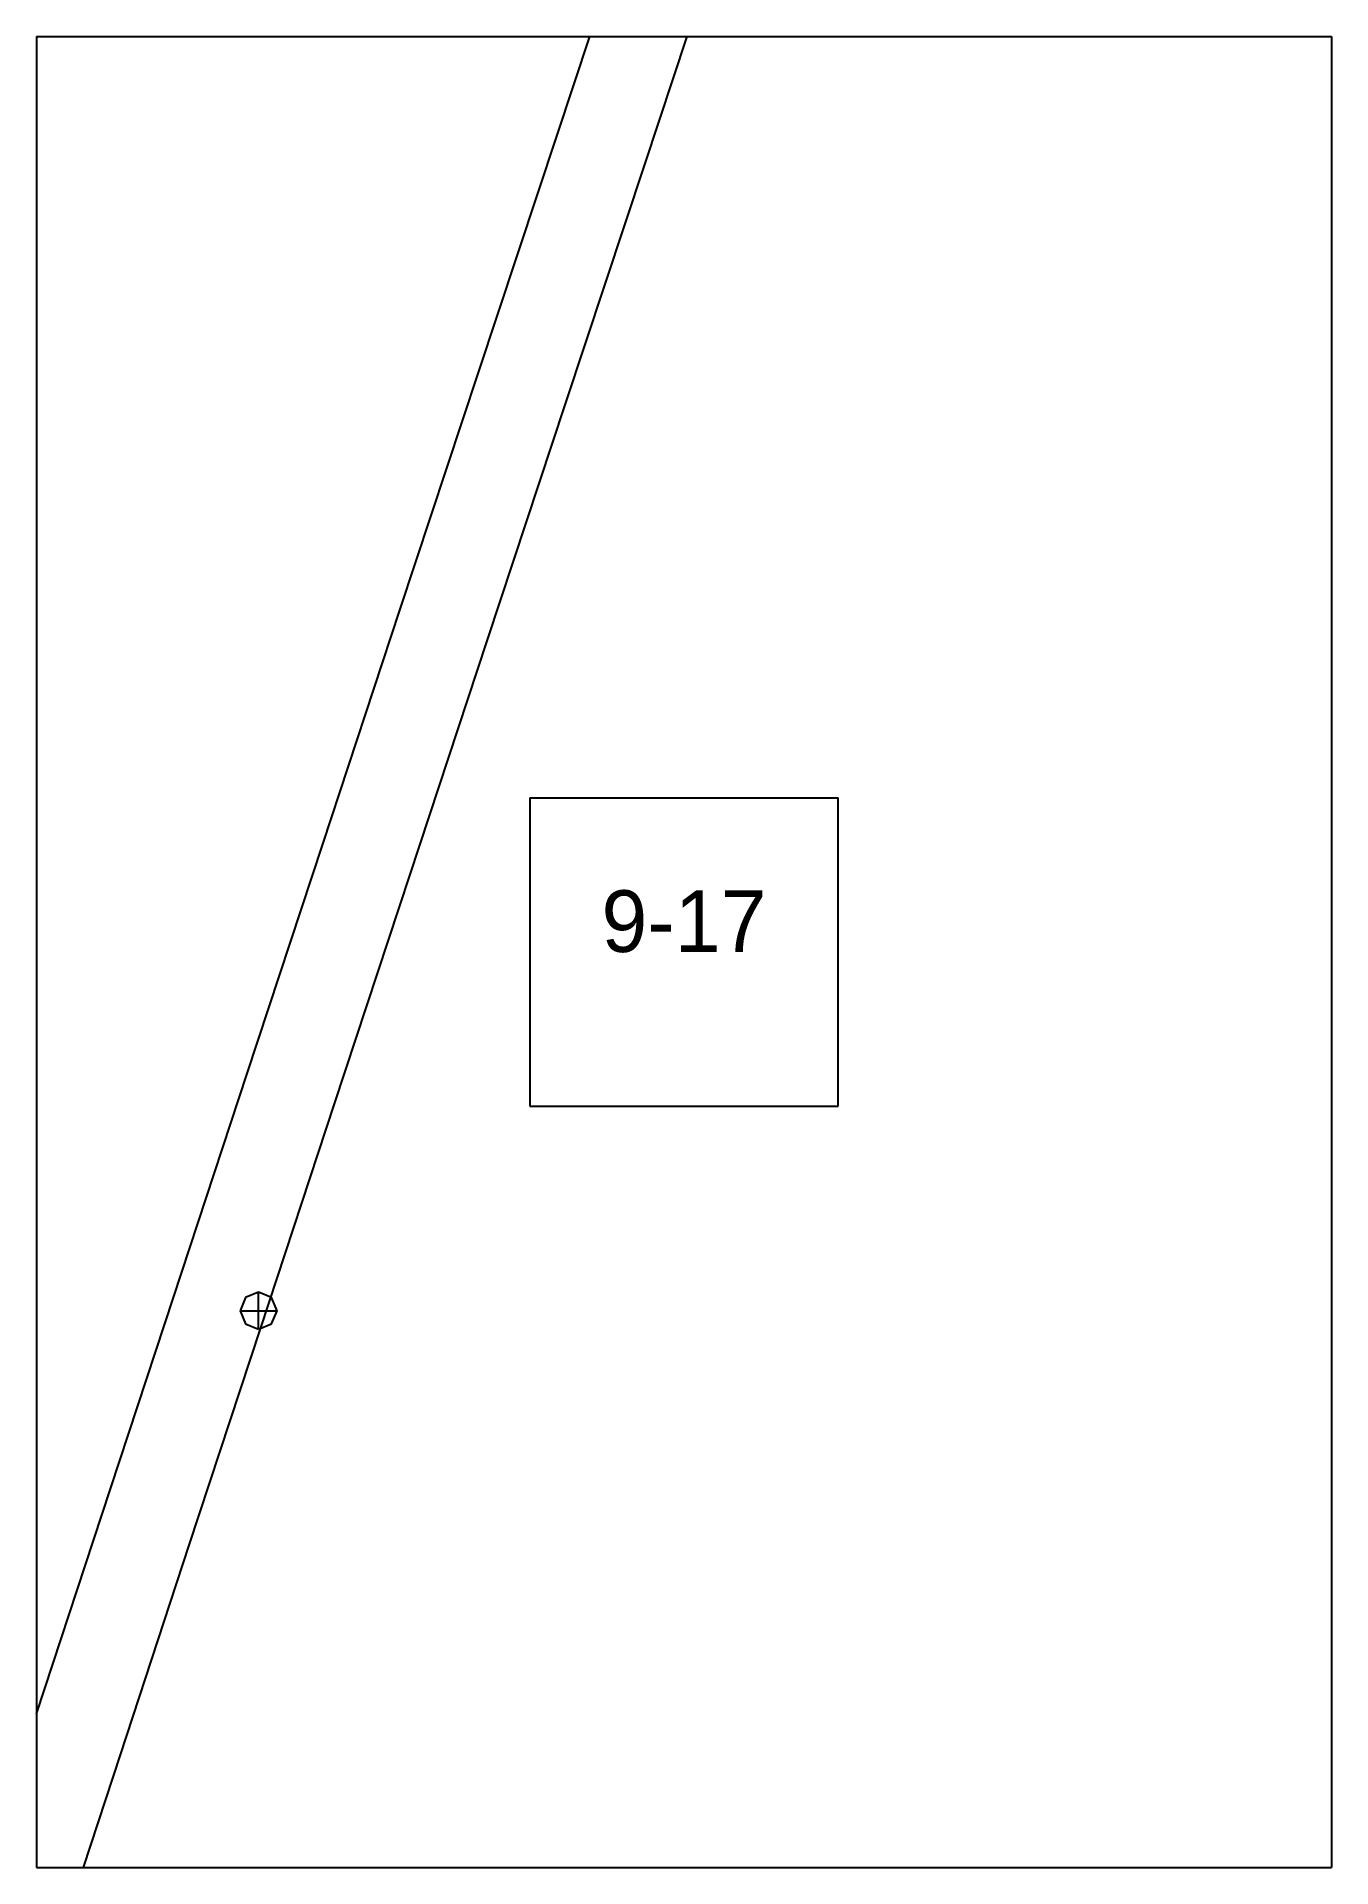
# Paper-space layout 'Plan 9-17' of a CAD drawing. Header units: metres, sheet in millimetres. Extents: x 0 to 210, y 0 to 297.
# The model-space entities are those that its viewports show. They can reach past a viewport. Long polylines and large blocks are cut down to what shows.
import ezdxf
from ezdxf.enums import TextEntityAlignment as Align

# ---------------------------------------------------------------- set-up
doc = ezdxf.new("R2010")
doc.units = ezdxf.units.M
for name, color, linetype in [('default', 7, 'Continuous'), ('TEXTLAYER', 7, 'Continuous'), ('VIEWPORTS', 7, 'Continuous')]:
    doc.layers.add(name, color=color, linetype=linetype)

msp = doc.modelspace()

# ---------------------------------------------------------------- linework, layer by layer
at = {"color": 9}
for p, q in [((3360, -2079), (3360, -2376)), ((3360, -2079), (3360, -2376)), ((3570, -2079), (3570, -2376)), ((3570, -2079), (3570, -2376)), ((3150, -2376), (3360, -2376)), ((3150, -2376), (3360, -2376)), ((3360, -2376), (3570, -2376)), ((3360, -2376), (3360, -2673)), ((3360, -2376), (3570, -2376)), ((3360, -2376), (3360, -2673)), ((3570, -2376), (3780, -2376)), ((3570, -2376), (3570, -2673)), ((3570, -2376), (3780, -2376)), ((3570, -2376), (3570, -2673)), ((3440, -2499.5), (3490, -2499.5)), ((3440, -2499.5), (3440, -2549.5)), ((3490, -2549.5), (3490, -2499.5)), ((3440, -2549.5), (3490, -2549.5)), ((3150, -2673), (3360, -2673)), ((3150, -2673), (3360, -2673)), ((3360, -2673), (3570, -2673)), ((3360, -2673), (3360, -2970)), ((3360, -2673), (3570, -2673)), ((3360, -2673), (3360, -2970)), ((3570, -2673), (3780, -2673)), ((3570, -2673), (3570, -2970)), ((3570, -2673), (3780, -2673)), ((3570, -2673), (3570, -2970))]:
    msp.add_line(p, q, dxfattribs=at)
at = {"layer": 'default', "color": 7, "linetype": 'Continuous'}
for p, q in [((3444.48, -2391.82), (3457.43, -2352.76)), ((3458.64, -2396.76), (3471.59, -2357.71)), ((3431.63, -2430.63), (3444.48, -2391.82)), ((3445.79, -2435.57), (3458.64, -2396.76)), ((3418.92, -2469.07), (3431.63, -2430.63)), ((3433.09, -2474), (3445.79, -2435.57)), ((3406.41, -2506.98), (3418.92, -2469.07)), ((3420.58, -2511.91), (3433.09, -2474)), ((3394.14, -2544.21), (3406.41, -2506.98)), ((3408.31, -2549.13), (3420.58, -2511.91)), ((3382.18, -2580.55), (3394.14, -2544.21)), ((3396.35, -2585.46), (3408.31, -2549.13)), ((3370.58, -2615.84), (3382.18, -2580.55)), ((3393.88, -2580.57), (3393, -2582.69)), ((3396, -2579.69), (3393.88, -2580.57)), ((3396, -2585.69), (3396, -2579.69)), ((3398.12, -2580.57), (3396, -2579.69)), ((3399, -2582.69), (3398.12, -2580.57)), ((3393, -2582.69), (3393.88, -2584.81)), ((3393, -2582.69), (3399, -2582.69)), ((3398.12, -2584.81), (3399, -2582.69)), ((3384.75, -2620.75), (3396.35, -2585.46)), ((3393.88, -2584.81), (3396, -2585.69)), ((3396, -2585.69), (3398.12, -2584.81)), ((3359.42, -2649.83), (3370.58, -2615.84)), ((3373.6, -2654.74), (3384.75, -2620.75)), ((3348.81, -2682.28), (3359.42, -2649.83)), ((3362.99, -2687.18), (3373.6, -2654.74))]:
    msp.add_line(p, q, dxfattribs=at)

# ---------------------------------------------------------------- texts
at = {"layer": 'TEXTLAYER', "color": 1}
msp.add_text('9-17', height=10, dxfattribs=at).set_placement((3465, -2524.5), align=Align.CENTER)

psp = doc.layouts.new('Plan 9-17')

# ---------------------------------------------------------------- viewports
at = {"layer": 'VIEWPORTS'}
psp.add_viewport(center=(105, 148.5), size=(210, 297), view_center_point=(3465, -2524.5), view_height=297, dxfattribs=at)

doc.saveas('drawing.dxf')
